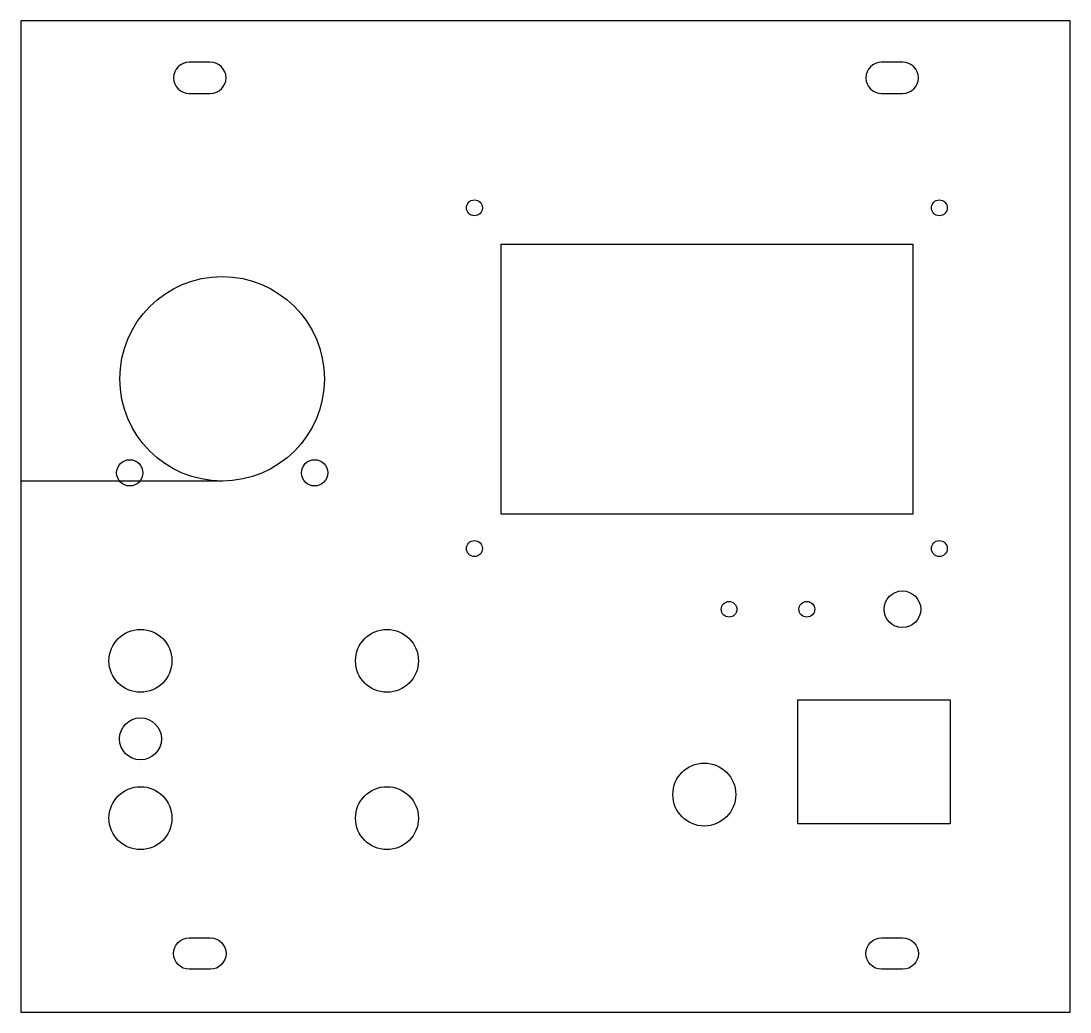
# Model space of a CAD drawing. Header units: millimetres. Extents: x 3 to 203, y 6 to 195.
import ezdxf

# ---------------------------------------------------------------- set-up
doc = ezdxf.new("R2010")
doc.units = ezdxf.units.MM
doc.layers.get('0').update_dxf_attribs({"linetype": 'CONTINUOUS'})

msp = doc.modelspace()

# ---------------------------------------------------------------- linework, layer by layer
msp.add_line((41.45, 107.03), (3.03, 107.03))
for points in [[(203.03, 194.77), (3.03, 194.77), (3.03, 5.77), (203.03, 5.77)], [(173.05, 100.74), (94.55, 100.74), (94.55, 152.24), (173.05, 152.24)], [(151.16, 65.34), (180.16, 65.34), (180.16, 41.66), (151.16, 41.66)]]:
    msp.add_lwpolyline(points, close=True)
for points in [[(39.12, 186.93), (35.12, 186.93, 1), (35.12, 180.93), (39.12, 180.93, 1)], [(171.12, 186.93), (167.12, 186.93, 1), (167.12, 180.93), (171.12, 180.93, 1)], [(35.12, 13.93, -1), (35.12, 19.93), (39.12, 19.93, -1), (39.12, 13.93)], [(171.12, 13.93), (167.12, 13.93, -1), (167.12, 19.93), (171.12, 19.93, -1)]]:
    msp.add_lwpolyline(points, format="xyb", close=True)
for centre, radius in [((89.48, 159.14), 1.52), ((178.12, 159.14), 1.52), ((41.38, 126.53), 19.5), ((23.77, 108.6), 2.5), ((59.01, 108.6), 2.5), ((89.48, 94.16), 1.52), ((178.12, 94.16), 1.52), ((171.07, 82.58), 3.5), ((138.03, 82.58), 1.5), ((152.85, 82.58), 1.5), ((25.81, 72.75), 6), ((72.81, 72.75), 6), ((25.81, 57.87), 4), ((133.31, 47.25), 6), ((25.81, 42.75), 6), ((72.81, 42.75), 6)]:
    msp.add_circle(centre, radius)

doc.saveas('drawing.dxf')
